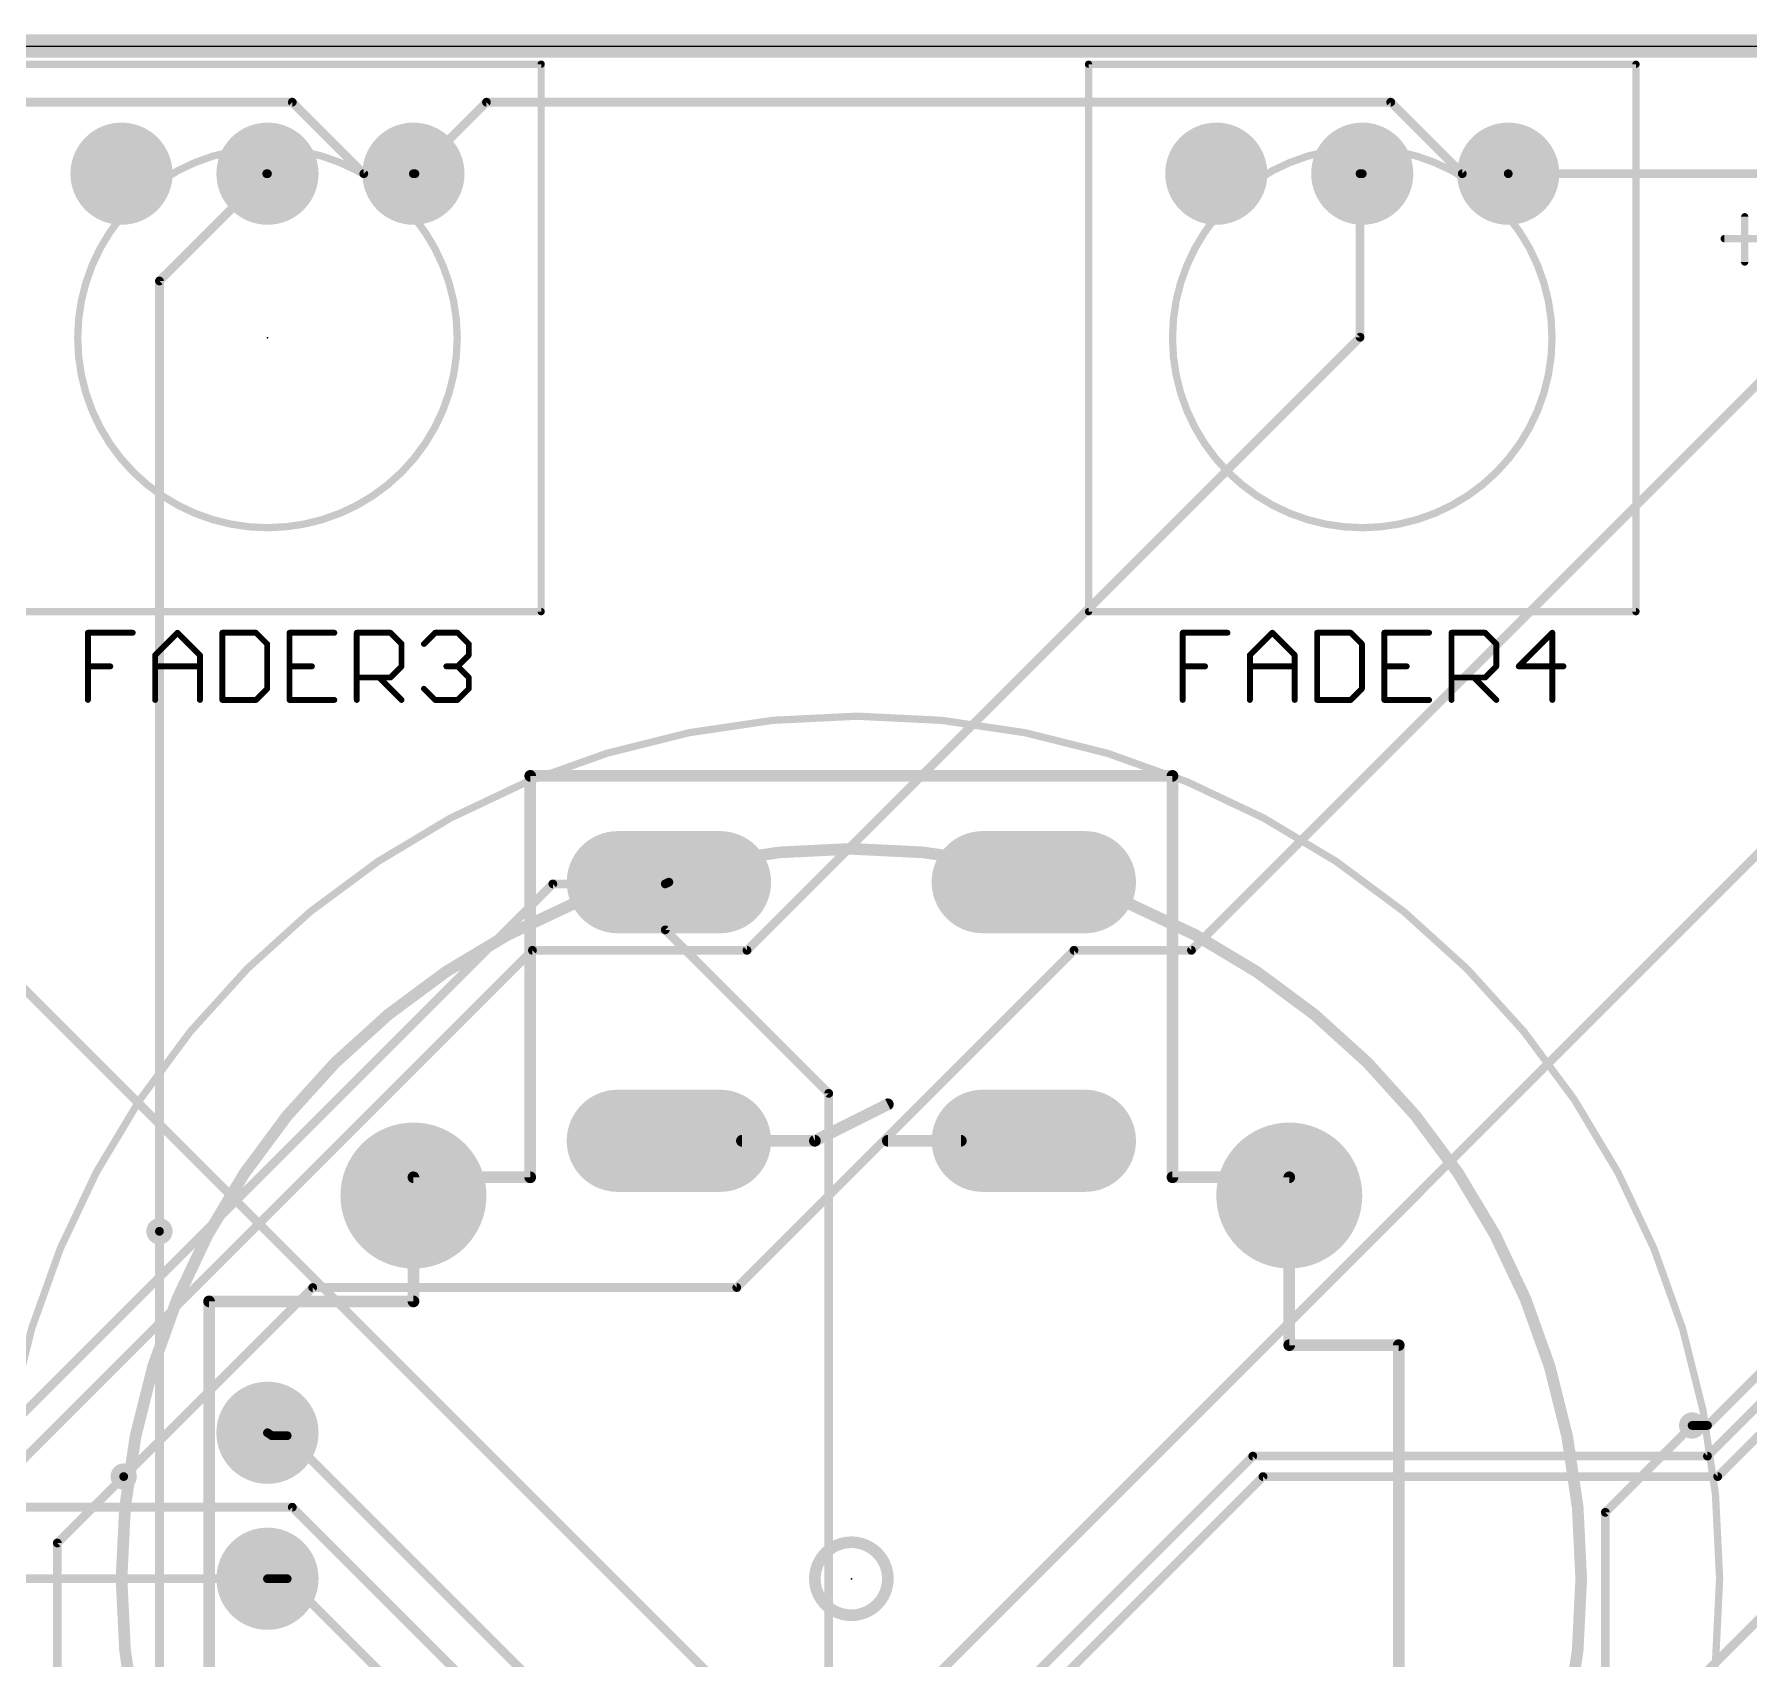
# Model space of a CAD drawing. Extents: x 0 to 101, y -4 to 80.
# Drawn here: x 36.58 to 66.41, y 51.95 to 80.21 of the extents above; entities that cross this region are included whole.
import ezdxf

# ---------------------------------------------------------------- set-up
doc = ezdxf.new("R2010")
doc.units = 0
for name, color, linetype in [('1', 14, 'CONTINUOUS'), ('16', 174, 'CONTINUOUS'), ('17', 94, 'CONTINUOUS'), ('18', 94, 'CONTINUOUS'), ('20', 178, 'CONTINUOUS'), ('21', 251, 'CONTINUOUS'), ('23', 178, 'CONTINUOUS'), ('25', 251, 'CONTINUOUS'), ('51', 251, 'CONTINUOUS')]:
    doc.layers.add(name, color=color, linetype=linetype)

# ---------------------------------------------------------------- blocks, each defined once
blk = doc.blocks.new('ROUNDP')
at = {"const_width": 0.5}
blk.add_lwpolyline([(0, -0.25, 1), (0, 0.25, 1), (0, -0.25)], format="xyb", dxfattribs=at)
blk = doc.blocks.new('LONGP100')
at = {"const_width": 1}
blk.add_lwpolyline([(-0.5, 0), (0.5, 0)], dxfattribs=at)
at = {"const_width": 0.5}
for points in [[(-0.5, 0.25, 1), (-0.5, -0.25)], [(0.5, -0.25, 1), (0.5, 0.25)]]:
    blk.add_lwpolyline(points, format="xyb", dxfattribs=at)
blk = doc.blocks.new('ROUNDV')
at = {"const_width": 0.5}
blk.add_lwpolyline([(0, -0.25, 1), (0, 0.25, 1), (0, -0.25)], format="xyb", dxfattribs=at)

msp = doc.modelspace()

# ---------------------------------------------------------------- linework, layer by layer
at = {"layer": '1'}
for points, const_width in [([(100.33, 80.01), (0, 80.01)], 0.4064), ([(26.67, 79.0321), (41.0718, 79.0321)], 0.1524), ([(41.0718, 79.0321), (42.3164, 77.7875)], 0.1524), ([(43.2054, 77.7875), (44.45, 79.0321)], 0.1524), ([(44.45, 79.0321), (60.1853, 79.0321)], 0.1524), ([(60.1853, 79.0321), (61.4299, 77.7875)], 0.1524), ([(40.6273, 77.7875), (38.7604, 75.9206)], 0.1524), ([(40.6273, 77.7875), (40.64, 77.7875)], 0.1524), ([(42.3164, 77.7875), (43.18, 77.7875)], 0.1524), ([(43.2054, 77.7875), (43.18, 77.7875)], 0.1524), ([(59.6519, 77.7875), (59.6519, 74.9427)], 0.1524), ([(59.6519, 77.7875), (59.69, 77.7875)], 0.1524), ([(61.4299, 77.7875), (62.23, 77.7875)], 0.1524), ([(73.2536, 77.7875), (62.23, 77.7875)], 0.1524), ([(77.4319, 76.8096), (50.3174, 49.6951)], 0.1524), ([(38.7604, 75.9206), (38.7604, 59.3852)], 0.1524), ([(59.6519, 74.9427), (48.9839, 64.2747)], 0.1524), ([(67.2973, 74.8538), (56.7182, 64.2747)], 0.1524), ([(45.6057, 65.4304), (34.9377, 54.7624)], 0.1524), ([(47.5615, 65.4304), (45.6057, 65.4304)], 0.1524), ([(47.5615, 65.4304), (47.625, 65.46)], 0.1524), ([(45.2501, 64.2747), (36.0934, 55.118)], 0.1524), ([(48.9839, 64.2747), (45.2501, 64.2747)], 0.1524), ([(54.6735, 64.2747), (48.8061, 58.4073)], 0.1524), ([(56.7182, 64.2747), (54.6735, 64.2747)], 0.1524), ([(71.8312, 62.1411), (65.6971, 56.007)], 0.1524), ([(70.3199, 60.0964), (65.6971, 55.4736)], 0.1524), ([(70.4977, 59.7408), (65.8749, 55.118)], 0.1524), ([(41.4274, 58.4073), (38.1381, 55.118)], 0.1524), ([(48.8061, 58.4073), (41.4274, 58.4073)], 0.1524), ([(71.6534, 57.6961), (59.0296, 45.0723)], 0.1524), ([(65.6971, 56.007), (65.4304, 56.007)], 0.1524), ([(57.785, 55.4736), (46.228, 43.9166)], 0.1524), ([(65.6971, 55.4736), (57.785, 55.4736)], 0.1524), ([(57.9628, 55.118), (46.228, 43.3832)], 0.1524), ([(65.8749, 55.118), (57.9628, 55.118)], 0.1524), ([(35.2933, 54.5846), (41.0718, 54.5846)], 0.1524), ([(41.0718, 54.5846), (44.1833, 51.4731)], 0.1524), ([(40.64, 53.34), (23.0251, 53.34)], 0.1524)]:
    msp.add_lwpolyline(points, dxfattribs=dict(at, const_width=const_width))
at = {"layer": '1', "const_width": 0.0762}
for points in [[(41.0987, 79.059, 1), (41.0449, 79.0052)], [(41.0718, 78.994, 1), (41.0718, 79.0702)], [(44.45, 79.0702, 1), (44.45, 78.994)], [(44.4769, 79.0052, 1), (44.4231, 79.059)], [(60.2122, 79.059, 1), (60.1584, 79.0052)], [(60.1853, 78.994, 1), (60.1853, 79.0702)], [(40.6273, 77.8256, 1), (40.6273, 77.7494)], [(40.6542, 77.7606, 1), (40.6004, 77.8144)], [(40.64, 77.7494, 1), (40.64, 77.8256)], [(42.3164, 77.8256, 1), (42.3164, 77.7494)], [(43.18, 77.8256, 1), (43.18, 77.7494)], [(43.18, 77.7494, 1), (43.18, 77.8256)], [(43.2054, 77.7494, 1), (43.2054, 77.8256)], [(59.69, 77.7875, 1), (59.6138, 77.7875)], [(59.6519, 77.8256, 1), (59.6519, 77.7494)], [(59.69, 77.7494, 1), (59.69, 77.8256)], [(61.4299, 77.8256, 1), (61.4299, 77.7494)], [(62.23, 77.8256, 1), (62.23, 77.7494)], [(62.23, 77.7494, 1), (62.23, 77.8256)], [(42.2895, 77.7606, 1), (42.3433, 77.8144)], [(43.1785, 77.8144, 1), (43.2323, 77.7606)], [(61.403, 77.7606, 1), (61.4568, 77.8144)], [(38.7985, 75.9206, 1), (38.7223, 75.9206)], [(38.7335, 75.9475, 1), (38.7873, 75.8937)], [(59.6138, 74.9427, 1), (59.69, 74.9427)], [(59.6788, 74.9158, 1), (59.625, 74.9696)], [(45.6057, 65.4685, 1), (45.6057, 65.3923)], [(45.6326, 65.4035, 1), (45.5788, 65.4573)], [(47.5454, 65.4649, 1), (47.5776, 65.3959)], [(47.5615, 65.3923, 1), (47.5615, 65.4685)], [(47.6411, 65.4255, 1), (47.6089, 65.4945)], [(45.2501, 64.3128, 1), (45.2501, 64.2366)], [(45.277, 64.2478, 1), (45.2232, 64.3016)], [(48.957, 64.3016, 1), (49.0108, 64.2478)], [(48.9839, 64.2366, 1), (48.9839, 64.3128)], [(54.6735, 64.3128, 1), (54.6735, 64.2366)], [(54.7004, 64.2478, 1), (54.6466, 64.3016)], [(56.6913, 64.3016, 1), (56.7451, 64.2478)], [(56.7182, 64.2366, 1), (56.7182, 64.3128)], [(38.7223, 59.3852, 1), (38.7985, 59.3852)], [(41.4274, 58.4454, 1), (41.4274, 58.3692)], [(41.4543, 58.3804, 1), (41.4005, 58.4342)], [(48.7792, 58.4342, 1), (48.833, 58.3804)], [(48.8061, 58.3692, 1), (48.8061, 58.4454)], [(65.4304, 56.0451, 1), (65.4304, 55.9689)], [(65.6702, 56.0339, 1), (65.724, 55.9801)], [(65.6971, 55.9689, 1), (65.6971, 56.0451)], [(57.785, 55.5117, 1), (57.785, 55.4355)], [(57.8119, 55.4467, 1), (57.7581, 55.5005)], [(65.6702, 55.5005, 1), (65.724, 55.4467)], [(65.6971, 55.4355, 1), (65.6971, 55.5117)], [(57.9628, 55.1561, 1), (57.9628, 55.0799)], [(57.9897, 55.0911, 1), (57.9359, 55.1449)], [(65.8749, 55.0799, 1), (65.8749, 55.1561)], [(38.1112, 55.1449, 1), (38.165, 55.0911)], [(65.848, 55.1449, 1), (65.9018, 55.0911)], [(41.0987, 54.6115, 1), (41.0449, 54.5577)], [(41.0718, 54.5465, 1), (41.0718, 54.6227)], [(40.64, 53.3019, 1), (40.64, 53.3781)]]:
    msp.add_lwpolyline(points, format="xyb", dxfattribs=at)
at = {"layer": '16'}
for points, const_width in [([(100.33, 80.01), (0, 80.01)], 0.4064), ([(30.4927, 69.5198), (55.8292, 44.1833)], 0.1524), ([(47.5615, 65.4304), (47.625, 65.46)], 0.1524), ([(47.5615, 65.4304), (47.5615, 64.6303)], 0.1524), ([(47.5615, 64.6303), (50.4063, 61.7855)], 0.1524), ([(50.4063, 61.7855), (50.4063, 51.562)], 0.1524), ([(38.7604, 59.3852), (38.7604, 50.0507)], 0.1524), ([(40.7162, 55.8292), (40.64, 55.88)], 0.1524), ([(40.9829, 55.8292), (40.7162, 55.8292)], 0.1524), ([(47.117, 49.6951), (40.9829, 55.8292)], 0.1524), ([(65.4304, 56.007), (63.9191, 54.4957)], 0.1524), ([(38.1381, 55.118), (36.9824, 53.9623)], 0.1524), ([(63.9191, 54.4957), (63.9191, 43.9166)], 0.1524), ([(36.9824, 53.9623), (36.9824, 25.8699)], 0.1524), ([(40.64, 53.34), (40.9829, 53.34)], 0.1524), ([(40.9829, 53.34), (45.4279, 48.895)], 0.1524)]:
    msp.add_lwpolyline(points, dxfattribs=dict(at, const_width=const_width))
at = {"layer": '16', "const_width": 0.0762}
for points in [[(47.5996, 65.4304, 1), (47.5234, 65.4304)], [(47.5454, 65.4649, 1), (47.5776, 65.3959)], [(47.6411, 65.4255, 1), (47.6089, 65.4945)], [(47.5234, 64.6303, 1), (47.5996, 64.6303)], [(47.5884, 64.6572, 1), (47.5346, 64.6034)], [(50.4444, 61.7855, 1), (50.3682, 61.7855)], [(50.3794, 61.7586, 1), (50.4332, 61.8124)], [(38.7985, 59.3852, 1), (38.7223, 59.3852)], [(40.6611, 55.9117, 1), (40.6189, 55.8483)], [(40.7162, 55.8673, 1), (40.7162, 55.7911)], [(40.6951, 55.7975, 1), (40.7373, 55.8609)], [(41.0098, 55.8561, 1), (40.956, 55.8023)], [(40.9829, 55.7911, 1), (40.9829, 55.8673)], [(65.4573, 55.9801, 1), (65.4035, 56.0339)], [(38.165, 55.0911, 1), (38.1112, 55.1449)], [(63.9572, 54.4957, 1), (63.881, 54.4957)], [(63.8922, 54.5226, 1), (63.946, 54.4688)], [(37.0205, 53.9623, 1), (36.9443, 53.9623)], [(36.9555, 53.9892, 1), (37.0093, 53.9354)], [(40.64, 53.3781, 1), (40.64, 53.3019)], [(41.0098, 53.3669, 1), (40.956, 53.3131)], [(40.9829, 53.3019, 1), (40.9829, 53.3781)]]:
    msp.add_lwpolyline(points, format="xyb", dxfattribs=at)
at = {"layer": '20'}
msp.add_line((100, 80), (0, 80), dxfattribs=at)
at = {"layer": '21'}
for points, const_width in [([(45.4025, 79.6925), (35.8775, 79.6925)], 0.127), ([(45.4025, 70.1675), (45.4025, 79.6925)], 0.127), ([(64.4525, 79.6925), (54.9275, 79.6925)], 0.127), ([(54.9275, 79.6925), (54.9275, 70.1675)], 0.127), ([(64.4525, 70.1675), (64.4525, 79.6925)], 0.127), ([(66.3448, 76.2508), (66.3448, 77.0382)], 0.127), ([(65.9892, 76.6572), (66.7258, 76.6572)], 0.127), ([(35.8775, 70.1675), (45.4025, 70.1675)], 0.127), ([(54.9275, 70.1675), (64.4525, 70.1675)], 0.127), ([(56.388, 67.31), (45.212, 67.31)], 0.2032), ([(45.212, 67.31), (45.212, 60.325)], 0.2032), ([(56.388, 67.31), (56.388, 60.325)], 0.2032), ([(45.212, 60.325), (43.18, 60.325)], 0.2032), ([(43.18, 58.166), (43.18, 60.325)], 0.2032), ([(58.42, 60.325), (56.388, 60.325)], 0.2032), ([(58.42, 57.404), (58.42, 60.325)], 0.2032), ([(43.18, 58.166), (39.624, 58.166)], 0.2032), ([(39.624, 58.166), (39.624, 48.514)], 0.2032), ([(58.42, 57.404), (60.325, 57.404)], 0.2032), ([(60.325, 57.404), (60.325, 49.276)], 0.2032)]:
    msp.add_lwpolyline(points, dxfattribs=dict(at, const_width=const_width))
for points, const_width in [([(45.4343, 79.6925, 1), (45.3708, 79.6925)], 0.0635), ([(45.4025, 79.6608, 1), (45.4025, 79.7243)], 0.0635), ([(54.9593, 79.6925, 1), (54.8957, 79.6925)], 0.0635), ([(54.9275, 79.7243, 1), (54.9275, 79.6608)], 0.0635), ([(64.4843, 79.6925, 1), (64.4207, 79.6925)], 0.0635), ([(64.4525, 79.6608, 1), (64.4525, 79.7243)], 0.0635), ([(40.64, 71.628, 1), (40.64, 78.232, 1), (40.64, 71.628)], 0.127), ([(59.69, 71.628, 1), (59.69, 78.232, 1), (59.69, 71.628)], 0.127), ([(66.3766, 77.0382, 1), (66.3131, 77.0382)], 0.0635), ([(65.9892, 76.689, 1), (65.9892, 76.6255)], 0.0635), ([(66.3131, 76.2508, 1), (66.3766, 76.2508)], 0.0635), ([(45.3708, 70.1675, 1), (45.4343, 70.1675)], 0.0635), ([(45.4025, 70.1358, 1), (45.4025, 70.1993)], 0.0635), ([(54.8957, 70.1675, 1), (54.9593, 70.1675)], 0.0635), ([(54.9275, 70.1993, 1), (54.9275, 70.1358)], 0.0635), ([(64.4207, 70.1675, 1), (64.4843, 70.1675)], 0.0635), ([(64.4525, 70.1358, 1), (64.4525, 70.1993)], 0.0635), ([(45.212, 67.3608, 1), (45.212, 67.2592)], 0.1016), ([(45.2628, 67.31, 1), (45.1612, 67.31)], 0.1016), ([(56.4388, 67.31, 1), (56.3372, 67.31)], 0.1016), ([(56.388, 67.2592, 1), (56.388, 67.3608)], 0.1016), ([(43.18, 60.3758, 1), (43.18, 60.2742)], 0.1016), ([(43.2308, 60.325, 1), (43.1292, 60.325)], 0.1016), ([(45.1612, 60.325, 1), (45.2628, 60.325)], 0.1016), ([(45.212, 60.2742, 1), (45.212, 60.3758)], 0.1016), ([(56.388, 60.3758, 1), (56.388, 60.2742)], 0.1016), ([(56.3372, 60.325, 1), (56.4388, 60.325)], 0.1016), ([(58.4708, 60.325, 1), (58.3692, 60.325)], 0.1016), ([(58.42, 60.2742, 1), (58.42, 60.3758)], 0.1016), ([(39.624, 58.2168, 1), (39.624, 58.1152)], 0.1016), ([(39.6748, 58.166, 1), (39.5732, 58.166)], 0.1016), ([(43.1292, 58.166, 1), (43.2308, 58.166)], 0.1016), ([(43.18, 58.1152, 1), (43.18, 58.2168)], 0.1016), ([(58.42, 57.4548, 1), (58.42, 57.3532)], 0.1016), ([(58.3692, 57.404, 1), (58.4708, 57.404)], 0.1016), ([(60.3758, 57.404, 1), (60.2742, 57.404)], 0.1016), ([(60.325, 57.3532, 1), (60.325, 57.4548)], 0.1016), ([(50.8, 52.705, 1), (50.8, 53.975, 1), (50.8, 52.705)], 0.2032)]:
    msp.add_lwpolyline(points, format="xyb", dxfattribs=dict(at, const_width=const_width))
at = {"layer": '23'}
for p in [(40.64, 74.93), (59.69, 74.93), (50.8, 53.34)]:
    msp.add_point(p, dxfattribs=at)
at = {"layer": '25', "const_width": 0.1016}
for points in [[(37.5158, 68.6308), (37.5158, 69.8002)], [(37.5158, 69.8002), (38.2954, 69.8002)], [(38.6852, 69.4104), (39.075, 69.8002)], [(39.075, 69.8002), (39.4648, 69.4104)], [(39.8546, 69.8002), (39.8546, 68.6308)], [(40.4393, 69.8002), (39.8546, 69.8002)], [(40.6342, 69.6053), (40.4393, 69.8002)], [(41.8036, 69.8002), (41.024, 69.8002)], [(41.024, 69.8002), (41.024, 68.6308)], [(42.1934, 68.6308), (42.1934, 69.8002)], [(42.1934, 69.8002), (42.7781, 69.8002)], [(42.7781, 69.8002), (42.973, 69.6053)], [(43.3628, 69.6053), (43.5577, 69.8002)], [(43.5577, 69.8002), (43.9475, 69.8002)], [(43.9475, 69.8002), (44.1424, 69.6053)], [(56.5658, 68.6308), (56.5658, 69.8002)], [(56.5658, 69.8002), (57.3454, 69.8002)], [(57.7352, 69.4104), (58.125, 69.8002)], [(58.125, 69.8002), (58.5148, 69.4104)], [(58.9046, 69.8002), (58.9046, 68.6308)], [(59.4893, 69.8002), (58.9046, 69.8002)], [(59.6842, 69.6053), (59.4893, 69.8002)], [(60.8536, 69.8002), (60.074, 69.8002)], [(60.074, 69.8002), (60.074, 68.6308)], [(61.2434, 68.6308), (61.2434, 69.8002)], [(61.2434, 69.8002), (61.8281, 69.8002)], [(61.8281, 69.8002), (62.023, 69.6053)], [(62.9975, 69.8002), (62.4128, 69.2155)], [(62.9975, 68.6308), (62.9975, 69.8002)], [(40.6342, 68.8257), (40.6342, 69.6053)], [(42.973, 69.6053), (42.973, 69.2155)], [(44.1424, 69.6053), (44.1424, 69.4104)], [(59.6842, 68.8257), (59.6842, 69.6053)], [(62.023, 69.6053), (62.023, 69.2155)], [(37.5158, 69.2155), (37.9056, 69.2155)], [(38.6852, 68.6308), (38.6852, 69.4104)], [(38.6852, 69.2155), (39.4648, 69.2155)], [(39.4648, 69.4104), (39.4648, 68.6308)], [(41.024, 69.2155), (41.4138, 69.2155)], [(42.973, 69.2155), (42.7781, 69.0206)], [(43.9475, 69.2155), (43.7526, 69.2155)], [(44.1424, 69.4104), (43.9475, 69.2155)], [(43.9475, 69.2155), (44.1424, 69.0206)], [(56.5658, 69.2155), (56.9556, 69.2155)], [(57.7352, 68.6308), (57.7352, 69.4104)], [(57.7352, 69.2155), (58.5148, 69.2155)], [(58.5148, 69.4104), (58.5148, 68.6308)], [(60.074, 69.2155), (60.4638, 69.2155)], [(62.023, 69.2155), (61.8281, 69.0206)], [(62.4128, 69.2155), (63.1924, 69.2155)], [(42.7781, 69.0206), (42.1934, 69.0206)], [(42.5832, 69.0206), (42.973, 68.6308)], [(44.1424, 69.0206), (44.1424, 68.8257)], [(61.8281, 69.0206), (61.2434, 69.0206)], [(61.6332, 69.0206), (62.023, 68.6308)], [(39.8546, 68.6308), (40.4393, 68.6308)], [(40.4393, 68.6308), (40.6342, 68.8257)], [(41.024, 68.6308), (41.8036, 68.6308)], [(43.5577, 68.6308), (43.3628, 68.8257)], [(43.9475, 68.6308), (43.5577, 68.6308)], [(44.1424, 68.8257), (43.9475, 68.6308)], [(58.9046, 68.6308), (59.4893, 68.6308)], [(59.4893, 68.6308), (59.6842, 68.8257)], [(60.074, 68.6308), (60.8536, 68.6308)]]:
    msp.add_lwpolyline(points, dxfattribs=at)
at = {"layer": '25', "const_width": 0.0508}
for points in [[(37.5412, 69.8002, 1), (37.4904, 69.8002)], [(37.5158, 69.8256, 1), (37.5158, 69.7748)], [(38.2954, 69.7748, 1), (38.2954, 69.8256)], [(39.093, 69.8182, 1), (39.057, 69.7822)], [(39.093, 69.7822, 1), (39.057, 69.8182)], [(39.88, 69.8002, 1), (39.8292, 69.8002)], [(39.8546, 69.8256, 1), (39.8546, 69.7748)], [(40.4573, 69.8182, 1), (40.4213, 69.7822)], [(40.4393, 69.7748, 1), (40.4393, 69.8256)], [(41.024, 69.8256, 1), (41.024, 69.7748)], [(41.0494, 69.8002, 1), (40.9986, 69.8002)], [(41.8036, 69.7748, 1), (41.8036, 69.8256)], [(42.2188, 69.8002, 1), (42.168, 69.8002)], [(42.1934, 69.8256, 1), (42.1934, 69.7748)], [(42.796, 69.8182, 1), (42.7601, 69.7822)], [(42.7781, 69.7748, 1), (42.7781, 69.8256)], [(43.5577, 69.8256, 1), (43.5577, 69.7748)], [(43.5756, 69.7822, 1), (43.5397, 69.8182)], [(43.9654, 69.8182, 1), (43.9295, 69.7822)], [(43.9475, 69.7748, 1), (43.9475, 69.8256)], [(56.5912, 69.8002, 1), (56.5404, 69.8002)], [(56.5658, 69.8256, 1), (56.5658, 69.7748)], [(57.3454, 69.7748, 1), (57.3454, 69.8256)], [(58.143, 69.8182, 1), (58.107, 69.7822)], [(58.143, 69.7822, 1), (58.107, 69.8182)], [(58.93, 69.8002, 1), (58.8792, 69.8002)], [(58.9046, 69.8256, 1), (58.9046, 69.7748)], [(59.5073, 69.8182, 1), (59.4713, 69.7822)], [(59.4893, 69.7748, 1), (59.4893, 69.8256)], [(60.074, 69.8256, 1), (60.074, 69.7748)], [(60.0994, 69.8002, 1), (60.0486, 69.8002)], [(60.8536, 69.7748, 1), (60.8536, 69.8256)], [(61.2688, 69.8002, 1), (61.218, 69.8002)], [(61.2434, 69.8256, 1), (61.2434, 69.7748)], [(61.846, 69.8182, 1), (61.8101, 69.7822)], [(61.8281, 69.7748, 1), (61.8281, 69.8256)], [(63.0229, 69.8002, 1), (62.9721, 69.8002)], [(63.0154, 69.7822, 1), (62.9795, 69.8182)], [(40.6596, 69.6053, 1), (40.6088, 69.6053)], [(40.6162, 69.5873, 1), (40.6522, 69.6233)], [(42.9984, 69.6053, 1), (42.9476, 69.6053)], [(42.955, 69.5873, 1), (42.9909, 69.6233)], [(43.3448, 69.6233, 1), (43.3807, 69.5873)], [(44.1678, 69.6053, 1), (44.117, 69.6053)], [(44.1244, 69.5873, 1), (44.1603, 69.6233)], [(59.7096, 69.6053, 1), (59.6588, 69.6053)], [(59.6662, 69.5873, 1), (59.7022, 69.6233)], [(62.0484, 69.6053, 1), (61.9976, 69.6053)], [(62.005, 69.5873, 1), (62.0409, 69.6233)], [(37.5158, 69.2409, 1), (37.5158, 69.1901)], [(37.9056, 69.1901, 1), (37.9056, 69.2409)], [(38.6672, 69.4284, 1), (38.7032, 69.3924)], [(38.7106, 69.4104, 1), (38.6598, 69.4104)], [(38.6852, 69.2409, 1), (38.6852, 69.1901)], [(39.4902, 69.4104, 1), (39.4394, 69.4104)], [(39.4468, 69.3924, 1), (39.4828, 69.4284)], [(39.4648, 69.1901, 1), (39.4648, 69.2409)], [(41.024, 69.2409, 1), (41.024, 69.1901)], [(41.4138, 69.1901, 1), (41.4138, 69.2409)], [(42.9476, 69.2155, 1), (42.9984, 69.2155)], [(42.9909, 69.1975, 1), (42.955, 69.2335)], [(43.7526, 69.2409, 1), (43.7526, 69.1901)], [(43.9654, 69.2335, 1), (43.9295, 69.1975)], [(43.9295, 69.2335, 1), (43.9654, 69.1975)], [(43.9475, 69.1901, 1), (43.9475, 69.2409)], [(44.117, 69.4104, 1), (44.1678, 69.4104)], [(44.1603, 69.3924, 1), (44.1244, 69.4284)], [(56.5658, 69.2409, 1), (56.5658, 69.1901)], [(56.9556, 69.1901, 1), (56.9556, 69.2409)], [(57.7172, 69.4284, 1), (57.7532, 69.3924)], [(57.7606, 69.4104, 1), (57.7098, 69.4104)], [(57.7352, 69.2409, 1), (57.7352, 69.1901)], [(58.5402, 69.4104, 1), (58.4894, 69.4104)], [(58.4968, 69.3924, 1), (58.5328, 69.4284)], [(58.5148, 69.1901, 1), (58.5148, 69.2409)], [(60.074, 69.2409, 1), (60.074, 69.1901)], [(60.4638, 69.1901, 1), (60.4638, 69.2409)], [(61.9976, 69.2155, 1), (62.0484, 69.2155)], [(62.0409, 69.1975, 1), (62.005, 69.2335)], [(62.3948, 69.2335, 1), (62.4307, 69.1975)], [(62.4128, 69.2409, 1), (62.4128, 69.1901)], [(63.1924, 69.1901, 1), (63.1924, 69.2409)], [(42.1934, 69.046, 1), (42.1934, 68.9952)], [(42.6011, 69.0386, 1), (42.5652, 69.0026)], [(42.7601, 69.0386, 1), (42.796, 69.0026)], [(42.7781, 68.9952, 1), (42.7781, 69.046)], [(44.1678, 69.0206, 1), (44.117, 69.0206)], [(44.1244, 69.0026, 1), (44.1603, 69.0386)], [(61.2434, 69.046, 1), (61.2434, 68.9952)], [(61.6511, 69.0386, 1), (61.6152, 69.0026)], [(61.8101, 69.0386, 1), (61.846, 69.0026)], [(61.8281, 68.9952, 1), (61.8281, 69.046)], [(37.4904, 68.6308, 1), (37.5412, 68.6308)], [(38.6598, 68.6308, 1), (38.7106, 68.6308)], [(39.4394, 68.6308, 1), (39.4902, 68.6308)], [(39.8546, 68.6562, 1), (39.8546, 68.6054)], [(39.8292, 68.6308, 1), (39.88, 68.6308)], [(40.4213, 68.6488, 1), (40.4573, 68.6128)], [(40.4393, 68.6054, 1), (40.4393, 68.6562)], [(40.6088, 68.8257, 1), (40.6596, 68.8257)], [(40.6522, 68.8077, 1), (40.6162, 68.8437)], [(41.024, 68.6562, 1), (41.024, 68.6054)], [(40.9986, 68.6308, 1), (41.0494, 68.6308)], [(41.8036, 68.6054, 1), (41.8036, 68.6562)], [(42.168, 68.6308, 1), (42.2188, 68.6308)], [(42.955, 68.6128, 1), (42.9909, 68.6488)], [(43.3807, 68.8437, 1), (43.3448, 68.8077)], [(43.5577, 68.6562, 1), (43.5577, 68.6054)], [(43.5397, 68.6128, 1), (43.5756, 68.6488)], [(43.9295, 68.6488, 1), (43.9654, 68.6128)], [(43.9475, 68.6054, 1), (43.9475, 68.6562)], [(44.117, 68.8257, 1), (44.1678, 68.8257)], [(44.1603, 68.8077, 1), (44.1244, 68.8437)], [(56.5404, 68.6308, 1), (56.5912, 68.6308)], [(57.7098, 68.6308, 1), (57.7606, 68.6308)], [(58.4894, 68.6308, 1), (58.5402, 68.6308)], [(58.9046, 68.6562, 1), (58.9046, 68.6054)], [(58.8792, 68.6308, 1), (58.93, 68.6308)], [(59.4713, 68.6488, 1), (59.5073, 68.6128)], [(59.4893, 68.6054, 1), (59.4893, 68.6562)], [(59.6588, 68.8257, 1), (59.7096, 68.8257)], [(59.7022, 68.8077, 1), (59.6662, 68.8437)], [(60.074, 68.6562, 1), (60.074, 68.6054)], [(60.0486, 68.6308, 1), (60.0994, 68.6308)], [(60.8536, 68.6054, 1), (60.8536, 68.6562)], [(61.218, 68.6308, 1), (61.2688, 68.6308)], [(62.005, 68.6128, 1), (62.0409, 68.6488)], [(62.9721, 68.6308, 1), (63.0229, 68.6308)]]:
    msp.add_lwpolyline(points, format="xyb", dxfattribs=at)
at = {"layer": '51'}
for points, const_width in [([(50.9, 38.3317, 1), (50.9, 68.3483, 1), (50.9, 38.3317)], 0.127), ([(50.8, 40.64, 1), (50.8, 66.04, 1), (50.8, 40.64)], 0.2032), ([(51.4577, 61.5496, 1), (51.4123, 61.6404)], 0.1016), ([(48.895, 61.0108, 1), (48.895, 60.9092)], 0.1016), ([(50.1423, 61.0054, 1), (50.1877, 60.9146)], 0.1016), ([(50.165, 60.9092, 1), (50.165, 61.0108)], 0.1016), ([(51.435, 61.0108, 1), (51.435, 60.9092)], 0.1016), ([(52.705, 60.9092, 1), (52.705, 61.0108)], 0.1016)]:
    msp.add_lwpolyline(points, format="xyb", dxfattribs=dict(at, const_width=const_width))
at = {"layer": '51', "const_width": 0.2032}
for points in [[(50.165, 60.96), (51.435, 61.595)], [(48.895, 60.96), (50.165, 60.96)], [(51.435, 60.96), (52.705, 60.96)]]:
    msp.add_lwpolyline(points, dxfattribs=at)

# ---------------------------------------------------------------- block references
at = {"layer": '17', "xscale": 1.778, "yscale": 1.778, "rotation": 180}
for p in [(38.1, 77.7875), (38.1, 77.7875), (40.64, 77.7875), (40.64, 77.7875), (43.18, 77.7875), (43.18, 77.7875), (57.15, 77.7875), (57.15, 77.7875), (59.69, 77.7875), (59.69, 77.7875), (62.23, 77.7875), (62.23, 77.7875)]:
    msp.add_blockref('ROUNDP', p, dxfattribs=at)
at = {"layer": '17'}
for name, p, xscale, yscale in [('LONGP100', (47.625, 65.46), 1.778, 1.778), ('LONGP100', (47.625, 65.46), 1.778, 1.778), ('LONGP100', (53.975, 65.46), 1.778, 1.778), ('LONGP100', (53.975, 65.46), 1.778, 1.778), ('LONGP100', (47.625, 60.96), 1.778, 1.778), ('LONGP100', (47.625, 60.96), 1.778, 1.778), ('LONGP100', (53.975, 60.96), 1.778, 1.778), ('LONGP100', (53.975, 60.96), 1.778, 1.778), ('ROUNDP', (43.18, 60.0075), 2.54, 2.54), ('ROUNDP', (43.18, 60.0075), 2.54, 2.54), ('ROUNDP', (58.42, 60.0075), 2.54, 2.54), ('ROUNDP', (58.42, 60.0075), 2.54, 2.54), ('ROUNDP', (40.64, 55.88), 1.778, 1.778), ('ROUNDP', (40.64, 55.88), 1.778, 1.778), ('ROUNDP', (40.64, 53.34), 1.778, 1.778), ('ROUNDP', (40.64, 53.34), 1.778, 1.778)]:
    msp.add_blockref(name, p, dxfattribs=dict(at, xscale=xscale, yscale=yscale))
at = {"layer": '18', "xscale": 0.4572, "yscale": 0.4572}
for p in [(38.7604, 59.3852), (38.7604, 59.3852), (65.4304, 56.007), (65.4304, 56.007), (38.1381, 55.118), (38.1381, 55.118)]:
    msp.add_blockref('ROUNDV', p, dxfattribs=at)

doc.saveas('drawing.dxf')
